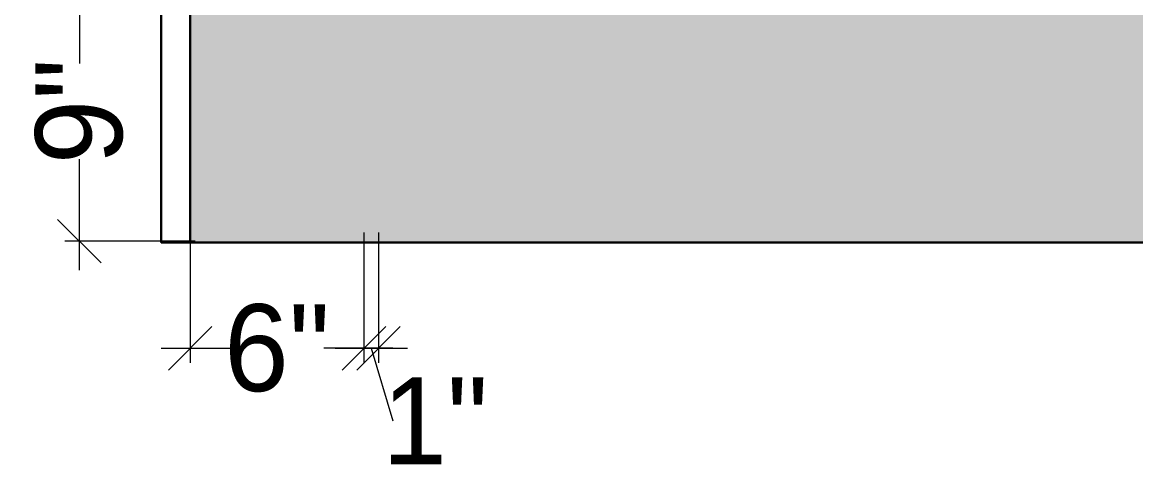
# Model space of a CAD drawing. Header units: millimetres. Extents: x 35877 to 3066687, y -650199 to -40525.
# Drawn here: x 147915.99 to 147954.4, y -180555.94 to -180540.21 of the extents above; entities that cross this region are included whole.
import ezdxf

# ---------------------------------------------------------------- set-up
doc = ezdxf.new("R2010")
doc.units = ezdxf.units.MM
doc.header["$MEASUREMENT"] = 0
doc.header["$PDMODE"] = 35
doc.linetypes.add('DASHED', pattern=[0.75, 0.5, -0.25])
doc.layers.get('Defpoints').update_dxf_attribs({"color": 220})
for name, color, linetype, lineweight in [('dim05', 1, 'Continuous', 13), ('Elevation 4.5', 206, 'Continuous', 5), ('FURNITURE', 32, 'Continuous', 9), ('furniture dimensions', 1, 'DASHED', 0), ('wall', 7, 'Continuous', 30)]:
    doc.layers.add(name, color=color, linetype=linetype, lineweight=lineweight)
doc.styles.add('century g', font='GOTHIC.TTF')
doc.dimstyles.new('Archana', dxfattribs={"dimtxt": 2, "dimasz": 0.75, "dimexe": 0.5, "dimexo": 0.5, "dimgap": 0, "dimtad": 0, "dimzin": 0, "dimdsep": 46, "dimlunit": 4, "dimtxsty": 'century g', "dimblk": 'OBLIQUE', "dimcen": 0, "dimdle": 1, "dimclrd": 256, "dimclre": 256, "dimclrt": 256, "dimadec": 0, "dimazin": 0, "dimtfac": 1, "dimtofl": 0, "dimtmove": 1, "dimatfit": 3, "dimfxl": 1, "dimfxlon": 1, "dimtolj": 1, "dimtzin": 0, "dimlwd": -1, "dimlwe": -1, "dimarcsym": 0})

# ---------------------------------------------------------------- blocks, each defined once
blk = doc.blocks.new('_Oblique')
at = {"layer": 'wall', "color": 0, "lineweight": -2}
blk.add_line((-0.5, -0.5), (0.5, 0.5), dxfattribs=at)
blk = doc.blocks.new('*D334')
at = {"layer": 'Defpoints', "color": 0, "linetype": 'Continuous', "lineweight": 0, "transparency": 16777216}
for p in [(147921.7815710935, -180534.7424682742), (147927.7771956997, -180534.7424682742), (147927.7771956997, -180551.4672579472)]:
    blk.add_point(p, dxfattribs=at)
at = {"layer": 'furniture dimensions', "color": 5, "linetype": 'ByBlock', "transparency": 16777216}
blk.add_line((147921.7815710935, -180547.4672579472), (147921.7815710935, -180551.9672579472), dxfattribs=at)
at = {"layer": 'furniture dimensions', "color": 5, "linetype": 'Continuous', "transparency": 16777216}
for p, q in [((147927.7771956997, -180547.4672579472), (147927.7771956997, -180551.9672579472)), ((147920.7815710935, -180551.4672579472), (147923.1661950893, -180551.4672579472)), ((147928.7771956997, -180551.4672579472), (147926.3925717039, -180551.4672579472))]:
    blk.add_line(p, q, dxfattribs=at)
at = {"layer": 'furniture dimensions', "color": 5, "linetype": 'Continuous', "transparency": 16777216, "xscale": 1.5, "yscale": 1.5, "zscale": 1.5, "rotation": 180}
blk.add_blockref('_Oblique', (147921.7815710935, -180551.4672579472), dxfattribs=at)
at = {"layer": 'furniture dimensions', "color": 5, "linetype": 'Continuous', "transparency": 16777216, "xscale": 1.5, "yscale": 1.5, "zscale": 1.5}
blk.add_blockref('_Oblique', (147927.7771956997, -180551.4672579472), dxfattribs=at)
at = {"layer": 'furniture dimensions', "linetype": 'Continuous', "lineweight": 0, "transparency": 16777216, "insert": (147924.7793833966, -180551.4672579472), "char_height": 3, "attachment_point": 5, "style": 'century g'}
blk.add_mtext('\\A1;6"', dxfattribs=at)
blk = doc.blocks.new('*D335')
at = {"layer": 'Defpoints', "color": 0, "linetype": 'Continuous', "lineweight": 0, "transparency": 16777216}
for p in [(147927.7771956997, -180533.2727627084), (147928.2771956997, -180533.2727627084), (147928.2771956997, -180551.4672579472)]:
    blk.add_point(p, dxfattribs=at)
at = {"layer": 'furniture dimensions', "color": 5, "linetype": 'ByBlock', "transparency": 16777216}
blk.add_line((147927.7771956997, -180547.4672579472), (147927.7771956997, -180551.9672579472), dxfattribs=at)
at = {"layer": 'furniture dimensions', "color": 5, "linetype": 'Continuous', "transparency": 16777216}
for p, q in [((147928.2771956997, -180547.4672579472), (147928.2771956997, -180551.9672579472)), ((147926.7771956997, -180551.4672579472), (147929.2771956997, -180551.4672579472)), ((147928.0271956997, -180551.4672579472), (147928.7771956997, -180553.9672579472))]:
    blk.add_line(p, q, dxfattribs=at)
at = {"layer": 'furniture dimensions', "color": 5, "linetype": 'Continuous', "transparency": 16777216, "xscale": 1.5, "yscale": 1.5, "zscale": 1.5, "rotation": 180}
blk.add_blockref('_Oblique', (147927.7771956997, -180551.4672579472), dxfattribs=at)
at = {"layer": 'furniture dimensions', "color": 5, "linetype": 'Continuous', "transparency": 16777216, "xscale": 1.5, "yscale": 1.5, "zscale": 1.5}
blk.add_blockref('_Oblique', (147928.2771956997, -180551.4672579472), dxfattribs=at)
at = {"layer": 'furniture dimensions', "linetype": 'Continuous', "lineweight": 0, "transparency": 16777216, "insert": (147930.2343676915, -180553.9672579472), "char_height": 3, "attachment_point": 5, "style": 'century g'}
blk.add_mtext('\\A1;1"', dxfattribs=at)
blk = doc.blocks.new('*D338')
at = {"layer": 'Defpoints', "color": 0, "linetype": 'Continuous', "lineweight": 0, "transparency": 16777216}
for p in [(147917.956785231, -180538.8119476446), (147931.221075137, -180538.8119476446), (147929.9707800871, -180547.7685978497)]:
    blk.add_point(p, dxfattribs=at)
at = {"layer": 'furniture dimensions', "color": 5, "linetype": 'Continuous', "transparency": 16777216}
for p, q in [((147917.956785231, -180537.8119476446), (147917.956785231, -180541.6383352896)), ((147921.956785231, -180538.8119476446), (147917.456785231, -180538.8119476446)), ((147917.956785231, -180548.7685978497), (147917.956785231, -180544.9422102046))]:
    blk.add_line(p, q, dxfattribs=at)
at = {"layer": 'furniture dimensions', "color": 5, "linetype": 'ByBlock', "transparency": 16777216}
blk.add_line((147921.956785231, -180547.7685978497), (147917.456785231, -180547.7685978497), dxfattribs=at)
at = {"layer": 'furniture dimensions', "color": 5, "linetype": 'Continuous', "transparency": 16777216, "xscale": 1.5, "yscale": 1.5, "zscale": 1.5}
for p, rotation in [((147917.956785231, -180538.8119476446), 90), ((147917.956785231, -180547.7685978497), 270)]:
    blk.add_blockref('_Oblique', p, dxfattribs=dict(at, rotation=rotation))
at = {"layer": 'furniture dimensions', "linetype": 'Continuous', "lineweight": 0, "transparency": 16777216, "insert": (147917.956785231, -180543.2902727471), "char_height": 3, "attachment_point": 5, "rotation": 90, "style": 'century g'}
blk.add_mtext('\\A1;9"', dxfattribs=at)

msp = doc.modelspace()

# ---------------------------------------------------------------- hatches: boundary and pattern name
at = {"layer": 'dim05', "lineweight": 0, "true_color": 0xa47149, "transparency": 33554572}
h = msp.add_hatch(color=35, dxfattribs=at)
h.dxf.hatch_style = 1
h.paths.add_polyline_path([(147967.7670996476, -180455.8526228707), (147921.7750088354, -180455.8526228707), (147921.7826582461, -180547.8119476445), (147967.7747490583, -180547.8119476445), (147967.7735097604, -180532.9134151558), (147961.7747490583, -180532.9134151558), (147961.7747490583, -180535.8119476445, -0.4142135623730951), (147958.7747490583, -180538.8119476445), (147930.7771956997, -180538.8119476445, -0.4142135623730951), (147927.7771956997, -180535.8119476445), (147927.7771956997, -180466.8178476894, -0.4142135623730951), (147930.7771956997, -180463.8178476894), (147958.7747490583, -180463.8178476894, -0.4142135623730951), (147961.7747490583, -180466.8178476894), (147961.7747490583, -180493.7135500387), (147967.7702490159, -180493.7135500387)])

# ---------------------------------------------------------------- linework, layer by layer
at = {"layer": 'Elevation 4.5', "color": 18, "lineweight": 30, "true_color": 0x000000, "transparency": 33554687}
msp.add_lwpolyline([(147968.7670996476, -180454.8526228707), (147920.7750088354, -180454.8526228707), (147920.7826582461, -180547.8119476445), (147968.7747490583, -180547.8119476445)], close=True, dxfattribs=at)
at = {"layer": 'FURNITURE', "lineweight": 30, "transparency": 33554687}
msp.add_lwpolyline([(147967.7747490583, -180547.8119476445), (147967.7670996476, -180455.8526228707), (147921.7750088354, -180455.8526228707), (147921.7826582461, -180547.8119476445)], dxfattribs=at)

# ---------------------------------------------------------------- dimensions: what is measured, and where the dimension line sits
at = {"layer": 'furniture dimensions', "color": 5, "linetype": 'Continuous', "lineweight": 0, "transparency": 33554687}
dim = msp.add_linear_dim(base=(147928.2771956997, -180551.4672579472), p1=(147927.7771956997, -180533.2727627084), p2=(147928.2771956997, -180533.2727627084), dimstyle='Archana', override={"dimtxt": 3, "dimasz": 1.5, "dimdec": 0, "dimclrd": 5, "dimclre": 5, "dimfxl": 4}, dxfattribs=at)
dim.commit()
dim.dimension.update_dxf_attribs({"geometry": '*D335', "text_midpoint": (147928.7771956997, -180553.9672579472), "dimtype": 160})
dim = msp.add_linear_dim(base=(147927.7771956997, -180551.4672579472), p1=(147921.7815710935, -180534.7424682742), p2=(147927.7771956997, -180534.7424682742), dimstyle='Archana', override={"dimtxt": 3, "dimasz": 1.5, "dimdec": 0, "dimclrd": 5, "dimclre": 5, "dimfxl": 4}, dxfattribs=at)
dim.commit()
dim.dimension.update_dxf_attribs({"geometry": '*D334', "text_midpoint": (147924.7793833966, -180551.4672579472)})
dim = msp.add_linear_dim(base=(147917.956785231, -180538.8119476446), p1=(147929.970780087, -180547.7685978496), p2=(147931.2210751369, -180538.8119476445), angle=90, dimstyle='Archana', override={"dimtxt": 3, "dimasz": 1.5, "dimdec": 0, "dimclrd": 5, "dimclre": 5, "dimfxl": 4}, dxfattribs=at)
dim.commit()
dim.dimension.update_dxf_attribs({"geometry": '*D338', "text_midpoint": (147917.956785231, -180543.2902727471)})

doc.saveas('drawing.dxf')
